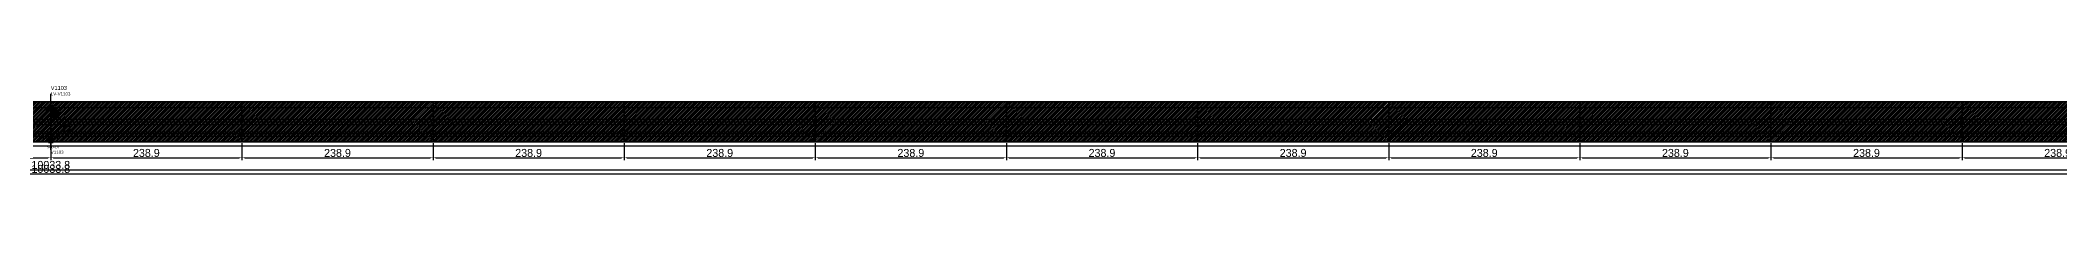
# Model space of a CAD drawing. Header units: metres. Extents: x 12791 to 22847, y 13116 to 13229.
# Drawn here: x 17799 to 20323, y 13116 to 13229 of the extents above; entities that cross this region are included whole.
import ezdxf

# ---------------------------------------------------------------- set-up
doc = ezdxf.new("R2010")
doc.units = ezdxf.units.M
for name, color, linetype in [('barrote', 251, 'CONTINUOUS'), ('CONCRETO', 251, 'CONTINUOUS'), ('COTA', 241, 'CONTINUOUS'), ('cotas', 241, 'CONTINUOUS'), ('Demarcação 1', 251, 'CONTINUOUS'), ('Hachura', 251, 'CONTINUOUS'), ('Laje_Perimetro', 7, 'CONTINUOUS'), ('NOMENCLATURA', 7, 'CONTINUOUS'), ('Painéis', 200, 'CONTINUOUS'), ('PONTALETE', 7, 'CONTINUOUS'), ('presilha', 1, 'CONTINUOUS'), ('Reaproveitamento', 251, 'CONTINUOUS'), ('SARR_3.5x7', 81, 'CONTINUOUS'), ('SCO-___-LAJ', 2, 'CONTINUOUS'), ('TENSOR', 3, 'CONTINUOUS'), ('texto', 7, 'CONTINUOUS')]:
    doc.layers.add(name, color=color, linetype=linetype)
doc.styles.add('STR_STANDARD', font='arial.ttf')
doc.dimstyles.new('EZ DXF', dxfattribs={"dimtxt": 10, "dimasz": 3.5, "dimexe": 3, "dimexo": 1.5, "dimgap": 1, "dimtad": 1, "dimdec": 1, "dimdsep": 46, "dimcen": 2.5, "dimazin": 3, "dimtfac": 1, "dimtmove": 0, "dimatfit": 3})

msp = doc.modelspace()

# ---------------------------------------------------------------- hatches: boundary and pattern name
at = {"layer": 'Hachura'}
h = msp.add_hatch(color=3, dxfattribs=at)
h.dxf.hatch_style = 1
h.paths.add_polyline_path([(17573.5914, 13158.9905), (17812.4914, 13158.9905), (17812.4914, 13208.9905), (17573.5914, 13208.9905)])
h = msp.add_hatch(dxfattribs=at)
h.set_pattern_fill('ANSI31', scale=0.5)
h.paths.add_polyline_path([(17573.5914, 13158.9905), (17812.4914, 13158.9905), (17812.4914, 13208.9905), (17573.5914, 13208.9905)])
h = msp.add_hatch(color=3, dxfattribs=at)
h.dxf.hatch_style = 1
h.paths.add_polyline_path([(17573.5914, 13158.9905), (17812.4914, 13158.9905), (17812.4914, 13208.9905), (17573.5914, 13208.9905)])
h = msp.add_hatch(dxfattribs=at)
h.set_pattern_fill('ANSI31', scale=0.5)
h.paths.add_polyline_path([(17573.5914, 13158.9905), (17812.4914, 13158.9905), (17812.4914, 13208.9905), (17573.5914, 13208.9905)])
h = msp.add_hatch(color=3, dxfattribs=at)
h.dxf.hatch_style = 1
h.paths.add_polyline_path([(17812.4914, 13158.9905), (18051.3914, 13158.9905), (18051.3914, 13208.9905), (17812.4914, 13208.9905)])
h = msp.add_hatch(dxfattribs=at)
h.set_pattern_fill('ANSI31', scale=0.5)
h.paths.add_polyline_path([(17812.4914, 13158.9905), (18051.3914, 13158.9905), (18051.3914, 13208.9905), (17812.4914, 13208.9905)])
h = msp.add_hatch(color=3, dxfattribs=at)
h.dxf.hatch_style = 1
h.paths.add_polyline_path([(17812.4914, 13158.9905), (18051.3914, 13158.9905), (18051.3914, 13208.9905), (17812.4914, 13208.9905)])
h = msp.add_hatch(dxfattribs=at)
h.set_pattern_fill('ANSI31', scale=0.5)
h.paths.add_polyline_path([(17812.4914, 13158.9905), (18051.3914, 13158.9905), (18051.3914, 13208.9905), (17812.4914, 13208.9905)])
h = msp.add_hatch(color=3, dxfattribs=at)
h.dxf.hatch_style = 1
h.paths.add_polyline_path([(18051.3914, 13158.9905), (18290.2914, 13158.9905), (18290.2914, 13208.9905), (18051.3914, 13208.9905)])
h = msp.add_hatch(dxfattribs=at)
h.set_pattern_fill('ANSI31', scale=0.5)
h.paths.add_polyline_path([(18051.3914, 13158.9905), (18290.2914, 13158.9905), (18290.2914, 13208.9905), (18051.3914, 13208.9905)])
h = msp.add_hatch(color=3, dxfattribs=at)
h.dxf.hatch_style = 1
h.paths.add_polyline_path([(18051.3914, 13158.9905), (18290.2914, 13158.9905), (18290.2914, 13208.9905), (18051.3914, 13208.9905)])
h = msp.add_hatch(dxfattribs=at)
h.set_pattern_fill('ANSI31', scale=0.5)
h.paths.add_polyline_path([(18051.3914, 13158.9905), (18290.2914, 13158.9905), (18290.2914, 13208.9905), (18051.3914, 13208.9905)])
h = msp.add_hatch(color=3, dxfattribs=at)
h.dxf.hatch_style = 1
h.paths.add_polyline_path([(18290.2914, 13158.9905), (18529.1914, 13158.9905), (18529.1914, 13208.9905), (18290.2914, 13208.9905)])
h = msp.add_hatch(dxfattribs=at)
h.set_pattern_fill('ANSI31', scale=0.5)
h.paths.add_polyline_path([(18290.2914, 13158.9905), (18529.1914, 13158.9905), (18529.1914, 13208.9905), (18290.2914, 13208.9905)])
h = msp.add_hatch(color=3, dxfattribs=at)
h.dxf.hatch_style = 1
h.paths.add_polyline_path([(18290.2914, 13158.9905), (18529.1914, 13158.9905), (18529.1914, 13208.9905), (18290.2914, 13208.9905)])
h = msp.add_hatch(dxfattribs=at)
h.set_pattern_fill('ANSI31', scale=0.5)
h.paths.add_polyline_path([(18290.2914, 13158.9905), (18529.1914, 13158.9905), (18529.1914, 13208.9905), (18290.2914, 13208.9905)])
h = msp.add_hatch(color=3, dxfattribs=at)
h.dxf.hatch_style = 1
h.paths.add_polyline_path([(18529.1914, 13158.9905), (18768.0914, 13158.9905), (18768.0914, 13208.9905), (18529.1914, 13208.9905)])
h = msp.add_hatch(dxfattribs=at)
h.set_pattern_fill('ANSI31', scale=0.5)
h.paths.add_polyline_path([(18529.1914, 13158.9905), (18768.0914, 13158.9905), (18768.0914, 13208.9905), (18529.1914, 13208.9905)])
h = msp.add_hatch(color=3, dxfattribs=at)
h.dxf.hatch_style = 1
h.paths.add_polyline_path([(18529.1914, 13158.9905), (18768.0914, 13158.9905), (18768.0914, 13208.9905), (18529.1914, 13208.9905)])
h = msp.add_hatch(dxfattribs=at)
h.set_pattern_fill('ANSI31', scale=0.5)
h.paths.add_polyline_path([(18529.1914, 13158.9905), (18768.0914, 13158.9905), (18768.0914, 13208.9905), (18529.1914, 13208.9905)])
h = msp.add_hatch(color=3, dxfattribs=at)
h.dxf.hatch_style = 1
h.paths.add_polyline_path([(18768.0914, 13158.9905), (19006.9914, 13158.9905), (19006.9914, 13208.9905), (18768.0914, 13208.9905)])
h = msp.add_hatch(dxfattribs=at)
h.set_pattern_fill('ANSI31', scale=0.5)
h.paths.add_polyline_path([(18768.0914, 13158.9905), (19006.9914, 13158.9905), (19006.9914, 13208.9905), (18768.0914, 13208.9905)])
h = msp.add_hatch(color=3, dxfattribs=at)
h.dxf.hatch_style = 1
h.paths.add_polyline_path([(18768.0914, 13158.9905), (19006.9914, 13158.9905), (19006.9914, 13208.9905), (18768.0914, 13208.9905)])
h = msp.add_hatch(dxfattribs=at)
h.set_pattern_fill('ANSI31', scale=0.5)
h.paths.add_polyline_path([(18768.0914, 13158.9905), (19006.9914, 13158.9905), (19006.9914, 13208.9905), (18768.0914, 13208.9905)])
h = msp.add_hatch(color=3, dxfattribs=at)
h.dxf.hatch_style = 1
h.paths.add_polyline_path([(19006.9914, 13158.9905), (19245.8914, 13158.9905), (19245.8914, 13208.9905), (19006.9914, 13208.9905)])
h = msp.add_hatch(dxfattribs=at)
h.set_pattern_fill('ANSI31', scale=0.5)
h.paths.add_polyline_path([(19006.9914, 13158.9905), (19245.8914, 13158.9905), (19245.8914, 13208.9905), (19006.9914, 13208.9905)])
h = msp.add_hatch(color=3, dxfattribs=at)
h.dxf.hatch_style = 1
h.paths.add_polyline_path([(19006.9914, 13158.9905), (19245.8914, 13158.9905), (19245.8914, 13208.9905), (19006.9914, 13208.9905)])
h = msp.add_hatch(dxfattribs=at)
h.set_pattern_fill('ANSI31', scale=0.5)
h.paths.add_polyline_path([(19006.9914, 13158.9905), (19245.8914, 13158.9905), (19245.8914, 13208.9905), (19006.9914, 13208.9905)])
h = msp.add_hatch(color=3, dxfattribs=at)
h.dxf.hatch_style = 1
h.paths.add_polyline_path([(19245.8914, 13158.9905), (19484.7914, 13158.9905), (19484.7914, 13208.9905), (19245.8914, 13208.9905)])
h = msp.add_hatch(dxfattribs=at)
h.set_pattern_fill('ANSI31', scale=0.5)
h.paths.add_polyline_path([(19245.8914, 13158.9905), (19484.7914, 13158.9905), (19484.7914, 13208.9905), (19245.8914, 13208.9905)])
h = msp.add_hatch(color=3, dxfattribs=at)
h.dxf.hatch_style = 1
h.paths.add_polyline_path([(19245.8914, 13158.9905), (19484.7914, 13158.9905), (19484.7914, 13208.9905), (19245.8914, 13208.9905)])
h = msp.add_hatch(dxfattribs=at)
h.set_pattern_fill('ANSI31', scale=0.5)
h.paths.add_polyline_path([(19245.8914, 13158.9905), (19484.7914, 13158.9905), (19484.7914, 13208.9905), (19245.8914, 13208.9905)])
h = msp.add_hatch(color=3, dxfattribs=at)
h.dxf.hatch_style = 1
h.paths.add_polyline_path([(19484.7914, 13158.9905), (19723.6914, 13158.9905), (19723.6914, 13208.9905), (19484.7914, 13208.9905)])
h = msp.add_hatch(dxfattribs=at)
h.set_pattern_fill('ANSI31', scale=0.5)
h.paths.add_polyline_path([(19484.7914, 13158.9905), (19723.6914, 13158.9905), (19723.6914, 13208.9905), (19484.7914, 13208.9905)])
h = msp.add_hatch(color=3, dxfattribs=at)
h.dxf.hatch_style = 1
h.paths.add_polyline_path([(19484.7914, 13158.9905), (19723.6914, 13158.9905), (19723.6914, 13208.9905), (19484.7914, 13208.9905)])
h = msp.add_hatch(dxfattribs=at)
h.set_pattern_fill('ANSI31', scale=0.5)
h.paths.add_polyline_path([(19484.7914, 13158.9905), (19723.6914, 13158.9905), (19723.6914, 13208.9905), (19484.7914, 13208.9905)])
h = msp.add_hatch(color=3, dxfattribs=at)
h.dxf.hatch_style = 1
h.paths.add_polyline_path([(19723.6914, 13158.9905), (19962.5914, 13158.9905), (19962.5914, 13208.9905), (19723.6914, 13208.9905)])
h = msp.add_hatch(dxfattribs=at)
h.set_pattern_fill('ANSI31', scale=0.5)
h.paths.add_polyline_path([(19723.6914, 13158.9905), (19962.5914, 13158.9905), (19962.5914, 13208.9905), (19723.6914, 13208.9905)])
h = msp.add_hatch(color=3, dxfattribs=at)
h.dxf.hatch_style = 1
h.paths.add_polyline_path([(19723.6914, 13158.9905), (19962.5914, 13158.9905), (19962.5914, 13208.9905), (19723.6914, 13208.9905)])
h = msp.add_hatch(dxfattribs=at)
h.set_pattern_fill('ANSI31', scale=0.5)
h.paths.add_polyline_path([(19723.6914, 13158.9905), (19962.5914, 13158.9905), (19962.5914, 13208.9905), (19723.6914, 13208.9905)])
h = msp.add_hatch(color=3, dxfattribs=at)
h.dxf.hatch_style = 1
h.paths.add_polyline_path([(19962.5914, 13158.9905), (20201.4914, 13158.9905), (20201.4914, 13208.9905), (19962.5914, 13208.9905)])
h = msp.add_hatch(dxfattribs=at)
h.set_pattern_fill('ANSI31', scale=0.5)
h.paths.add_polyline_path([(19962.5914, 13158.9905), (20201.4914, 13158.9905), (20201.4914, 13208.9905), (19962.5914, 13208.9905)])
h = msp.add_hatch(color=3, dxfattribs=at)
h.dxf.hatch_style = 1
h.paths.add_polyline_path([(19962.5914, 13158.9905), (20201.4914, 13158.9905), (20201.4914, 13208.9905), (19962.5914, 13208.9905)])
h = msp.add_hatch(dxfattribs=at)
h.set_pattern_fill('ANSI31', scale=0.5)
h.paths.add_polyline_path([(19962.5914, 13158.9905), (20201.4914, 13158.9905), (20201.4914, 13208.9905), (19962.5914, 13208.9905)])
h = msp.add_hatch(color=3, dxfattribs=at)
h.dxf.hatch_style = 1
h.paths.add_polyline_path([(20201.4914, 13158.9905), (20440.3914, 13158.9905), (20440.3914, 13208.9905), (20201.4914, 13208.9905)])
h = msp.add_hatch(dxfattribs=at)
h.set_pattern_fill('ANSI31', scale=0.5)
h.paths.add_polyline_path([(20201.4914, 13158.9905), (20440.3914, 13158.9905), (20440.3914, 13208.9905), (20201.4914, 13208.9905)])
h = msp.add_hatch(color=3, dxfattribs=at)
h.dxf.hatch_style = 1
h.paths.add_polyline_path([(20201.4914, 13158.9905), (20440.3914, 13158.9905), (20440.3914, 13208.9905), (20201.4914, 13208.9905)])
h = msp.add_hatch(dxfattribs=at)
h.set_pattern_fill('ANSI31', scale=0.5)
h.paths.add_polyline_path([(20201.4914, 13158.9905), (20440.3914, 13158.9905), (20440.3914, 13208.9905), (20201.4914, 13208.9905)])
at = {"layer": 'Reaproveitamento'}
h = msp.add_hatch(dxfattribs=at)
h.set_pattern_fill('SOLID')
h.paths.add_polyline_path([(17812.4914, 13188.9905), (17822.4914, 13188.9905), (17822.4914, 13198.9905), (17812.4914, 13198.9905)])
h = msp.add_hatch(dxfattribs=at)
h.set_pattern_fill('SOLID')
h.paths.add_polyline_path([(17812.4914, 13188.9905), (17822.4914, 13188.9905), (17822.4914, 13198.9905), (17812.4914, 13198.9905)])

# ---------------------------------------------------------------- linework, layer by layer
at = {"layer": 'barrote'}
msp.add_line((12800.5914, 13171.4905), (22824.3914, 13171.4905), dxfattribs=at)
msp.add_line((12800.5914, 13171.4905), (22824.3914, 13171.4905), dxfattribs=at)
at = {"layer": 'CONCRETO'}
msp.add_solid([(17809.4914, 13160.9905), (17815.4914, 13160.9905), (17809.4914, 13156.9905), (17815.4914, 13156.9905)], dxfattribs=at)
msp.add_solid([(17809.4914, 13160.9905), (17815.4914, 13160.9905), (17809.4914, 13156.9905), (17815.4914, 13156.9905)], dxfattribs=at)
at = {"layer": 'Demarcação 1'}
msp.add_line((12795.5914, 13183.9905), (22829.3914, 13183.9905), dxfattribs=at)
msp.add_line((12795.5914, 13183.9905), (22829.3914, 13183.9905), dxfattribs=at)
at = {"layer": 'Laje_Perimetro'}
msp.add_lwpolyline([(12790.5914, 13153.9905), (22834.3914, 13153.9905), (22834.3914, 13168.9905), (12790.5914, 13168.9905)], close=True, dxfattribs=at)
msp.add_lwpolyline([(12790.5914, 13153.9905), (22834.3914, 13153.9905), (22834.3914, 13168.9905), (12790.5914, 13168.9905)], close=True, dxfattribs=at)
at = {"layer": 'Painéis'}
for points in [[(12795.5914, 13208.9905), (22829.3914, 13208.9905)], [(12795.5914, 13208.9905), (22829.3914, 13208.9905)], [(17573.5914, 13158.9905), (17812.4914, 13158.9905), (17812.4914, 13208.9905), (17573.5914, 13208.9905)], [(17573.5914, 13158.9905), (17812.4914, 13158.9905), (17812.4914, 13208.9905), (17573.5914, 13208.9905)], [(17812.4914, 13158.9905), (17812.4914, 13208.9905)], [(17812.4914, 13158.9905), (18051.3914, 13158.9905), (18051.3914, 13208.9905), (17812.4914, 13208.9905)], [(17812.4914, 13158.9905), (17812.4914, 13208.9905)], [(17812.4914, 13158.9905), (18051.3914, 13158.9905), (18051.3914, 13208.9905), (17812.4914, 13208.9905)], [(18051.3914, 13158.9905), (18051.3914, 13208.9905)], [(18051.3914, 13158.9905), (18290.2914, 13158.9905), (18290.2914, 13208.9905), (18051.3914, 13208.9905)], [(18051.3914, 13158.9905), (18051.3914, 13208.9905)], [(18051.3914, 13158.9905), (18290.2914, 13158.9905), (18290.2914, 13208.9905), (18051.3914, 13208.9905)], [(18290.2914, 13158.9905), (18290.2914, 13208.9905)], [(18290.2914, 13158.9905), (18529.1914, 13158.9905), (18529.1914, 13208.9905), (18290.2914, 13208.9905)], [(18290.2914, 13158.9905), (18290.2914, 13208.9905)], [(18290.2914, 13158.9905), (18529.1914, 13158.9905), (18529.1914, 13208.9905), (18290.2914, 13208.9905)], [(18529.1914, 13158.9905), (18529.1914, 13208.9905)], [(18529.1914, 13158.9905), (18768.0914, 13158.9905), (18768.0914, 13208.9905), (18529.1914, 13208.9905)], [(18529.1914, 13158.9905), (18529.1914, 13208.9905)], [(18529.1914, 13158.9905), (18768.0914, 13158.9905), (18768.0914, 13208.9905), (18529.1914, 13208.9905)], [(18768.0914, 13158.9905), (18768.0914, 13208.9905)], [(18768.0914, 13158.9905), (19006.9914, 13158.9905), (19006.9914, 13208.9905), (18768.0914, 13208.9905)], [(18768.0914, 13158.9905), (18768.0914, 13208.9905)], [(18768.0914, 13158.9905), (19006.9914, 13158.9905), (19006.9914, 13208.9905), (18768.0914, 13208.9905)], [(19006.9914, 13158.9905), (19006.9914, 13208.9905)], [(19006.9914, 13158.9905), (19245.8914, 13158.9905), (19245.8914, 13208.9905), (19006.9914, 13208.9905)], [(19006.9914, 13158.9905), (19006.9914, 13208.9905)], [(19006.9914, 13158.9905), (19245.8914, 13158.9905), (19245.8914, 13208.9905), (19006.9914, 13208.9905)], [(19245.8914, 13158.9905), (19245.8914, 13208.9905)], [(19245.8914, 13158.9905), (19484.7914, 13158.9905), (19484.7914, 13208.9905), (19245.8914, 13208.9905)], [(19245.8914, 13158.9905), (19245.8914, 13208.9905)], [(19245.8914, 13158.9905), (19484.7914, 13158.9905), (19484.7914, 13208.9905), (19245.8914, 13208.9905)], [(19484.7914, 13158.9905), (19484.7914, 13208.9905)], [(19484.7914, 13158.9905), (19723.6914, 13158.9905), (19723.6914, 13208.9905), (19484.7914, 13208.9905)], [(19484.7914, 13158.9905), (19484.7914, 13208.9905)], [(19484.7914, 13158.9905), (19723.6914, 13158.9905), (19723.6914, 13208.9905), (19484.7914, 13208.9905)], [(19723.6914, 13158.9905), (19723.6914, 13208.9905)], [(19723.6914, 13158.9905), (19962.5914, 13158.9905), (19962.5914, 13208.9905), (19723.6914, 13208.9905)], [(19723.6914, 13158.9905), (19723.6914, 13208.9905)], [(19723.6914, 13158.9905), (19962.5914, 13158.9905), (19962.5914, 13208.9905), (19723.6914, 13208.9905)], [(19962.5914, 13158.9905), (19962.5914, 13208.9905)], [(19962.5914, 13158.9905), (20201.4914, 13158.9905), (20201.4914, 13208.9905), (19962.5914, 13208.9905)], [(19962.5914, 13158.9905), (19962.5914, 13208.9905)], [(19962.5914, 13158.9905), (20201.4914, 13158.9905), (20201.4914, 13208.9905), (19962.5914, 13208.9905)], [(20201.4914, 13158.9905), (20201.4914, 13208.9905)], [(20201.4914, 13158.9905), (20440.3914, 13158.9905), (20440.3914, 13208.9905), (20201.4914, 13208.9905)], [(20201.4914, 13158.9905), (20201.4914, 13208.9905)], [(20201.4914, 13158.9905), (20440.3914, 13158.9905), (20440.3914, 13208.9905), (20201.4914, 13208.9905)], [(12795.5914, 13158.9905), (22829.3914, 13158.9905)], [(12795.5914, 13158.9905), (22829.3914, 13158.9905)]]:
    msp.add_lwpolyline(points, close=True, dxfattribs=at)
msp.add_arc((17812.4914, 13196.4905), 6, 0, 180, dxfattribs=at)
msp.add_arc((17812.4914, 13196.4905), 6, 0, 180, dxfattribs=at)
at = {"layer": 'PONTALETE'}
msp.add_line((17812.4914, 13148.9905), (17812.4914, 13218.9905), dxfattribs=at)
msp.add_line((17812.4914, 13148.9905), (17812.4914, 13218.9905), dxfattribs=at)
at = {"layer": 'presilha'}
for centre, radius in [((17812.4914, 13200.9905), 3), ((17812.4914, 13200.9905), 3), ((17832.4914, 13175.6572), 4), ((17832.4914, 13175.6572), 4)]:
    msp.add_circle(centre, radius, dxfattribs=at)
at = {"layer": 'SARR_3.5x7'}
for p, q in [((17573.5914, 13201.9905), (17812.4914, 13201.9905)), ((17573.5914, 13201.9905), (17812.4914, 13201.9905)), ((17812.4914, 13201.9905), (18051.3914, 13201.9905)), ((17812.4914, 13201.9905), (18051.3914, 13201.9905)), ((18051.3914, 13201.9905), (18290.2914, 13201.9905)), ((18051.3914, 13201.9905), (18290.2914, 13201.9905)), ((18290.2914, 13201.9905), (18529.1914, 13201.9905)), ((18290.2914, 13201.9905), (18529.1914, 13201.9905)), ((18529.1914, 13201.9905), (18768.0914, 13201.9905)), ((18529.1914, 13201.9905), (18768.0914, 13201.9905)), ((18768.0914, 13201.9905), (19006.9914, 13201.9905)), ((18768.0914, 13201.9905), (19006.9914, 13201.9905)), ((19006.9914, 13201.9905), (19245.8914, 13201.9905)), ((19006.9914, 13201.9905), (19245.8914, 13201.9905)), ((19245.8914, 13201.9905), (19484.7914, 13201.9905)), ((19245.8914, 13201.9905), (19484.7914, 13201.9905)), ((19484.7914, 13201.9905), (19723.6914, 13201.9905)), ((19484.7914, 13201.9905), (19723.6914, 13201.9905)), ((19723.6914, 13201.9905), (19962.5914, 13201.9905)), ((19723.6914, 13201.9905), (19962.5914, 13201.9905)), ((19962.5914, 13201.9905), (20201.4914, 13201.9905)), ((19962.5914, 13201.9905), (20201.4914, 13201.9905)), ((20201.4914, 13201.9905), (20440.3914, 13201.9905)), ((20201.4914, 13201.9905), (20440.3914, 13201.9905)), ((17573.5914, 13187.4905), (17812.4914, 13187.4905)), ((17573.5914, 13187.4905), (17812.4914, 13187.4905)), ((17573.5914, 13180.4905), (17812.4914, 13180.4905)), ((17573.5914, 13180.4905), (17812.4914, 13180.4905)), ((17812.4914, 13187.4905), (18051.3914, 13187.4905)), ((17812.4914, 13187.4905), (18051.3914, 13187.4905)), ((17812.4914, 13180.4905), (18051.3914, 13180.4905)), ((17812.4914, 13180.4905), (18051.3914, 13180.4905)), ((18051.3914, 13187.4905), (18290.2914, 13187.4905)), ((18051.3914, 13187.4905), (18290.2914, 13187.4905)), ((18051.3914, 13180.4905), (18290.2914, 13180.4905)), ((18051.3914, 13180.4905), (18290.2914, 13180.4905)), ((18290.2914, 13187.4905), (18529.1914, 13187.4905)), ((18290.2914, 13187.4905), (18529.1914, 13187.4905)), ((18290.2914, 13180.4905), (18529.1914, 13180.4905)), ((18290.2914, 13180.4905), (18529.1914, 13180.4905)), ((18529.1914, 13187.4905), (18768.0914, 13187.4905)), ((18529.1914, 13187.4905), (18768.0914, 13187.4905)), ((18529.1914, 13180.4905), (18768.0914, 13180.4905)), ((18529.1914, 13180.4905), (18768.0914, 13180.4905)), ((18768.0914, 13187.4905), (19006.9914, 13187.4905)), ((18768.0914, 13187.4905), (19006.9914, 13187.4905)), ((18768.0914, 13180.4905), (19006.9914, 13180.4905)), ((18768.0914, 13180.4905), (19006.9914, 13180.4905)), ((19006.9914, 13187.4905), (19245.8914, 13187.4905)), ((19006.9914, 13187.4905), (19245.8914, 13187.4905)), ((19006.9914, 13180.4905), (19245.8914, 13180.4905)), ((19006.9914, 13180.4905), (19245.8914, 13180.4905)), ((19245.8914, 13187.4905), (19484.7914, 13187.4905)), ((19245.8914, 13187.4905), (19484.7914, 13187.4905)), ((19245.8914, 13180.4905), (19484.7914, 13180.4905)), ((19245.8914, 13180.4905), (19484.7914, 13180.4905)), ((19484.7914, 13187.4905), (19723.6914, 13187.4905)), ((19484.7914, 13187.4905), (19723.6914, 13187.4905)), ((19484.7914, 13180.4905), (19723.6914, 13180.4905)), ((19484.7914, 13180.4905), (19723.6914, 13180.4905)), ((19723.6914, 13187.4905), (19962.5914, 13187.4905)), ((19723.6914, 13187.4905), (19962.5914, 13187.4905)), ((19723.6914, 13180.4905), (19962.5914, 13180.4905)), ((19723.6914, 13180.4905), (19962.5914, 13180.4905)), ((19962.5914, 13187.4905), (20201.4914, 13187.4905)), ((19962.5914, 13187.4905), (20201.4914, 13187.4905)), ((19962.5914, 13180.4905), (20201.4914, 13180.4905)), ((19962.5914, 13180.4905), (20201.4914, 13180.4905)), ((20201.4914, 13187.4905), (20440.3914, 13187.4905)), ((20201.4914, 13187.4905), (20440.3914, 13187.4905)), ((20201.4914, 13180.4905), (20440.3914, 13180.4905)), ((20201.4914, 13180.4905), (20440.3914, 13180.4905)), ((17573.5914, 13165.9905), (17812.4914, 13165.9905)), ((17573.5914, 13165.9905), (17812.4914, 13165.9905)), ((17812.4914, 13165.9905), (18051.3914, 13165.9905)), ((17812.4914, 13165.9905), (18051.3914, 13165.9905)), ((18051.3914, 13165.9905), (18290.2914, 13165.9905)), ((18051.3914, 13165.9905), (18290.2914, 13165.9905)), ((18290.2914, 13165.9905), (18529.1914, 13165.9905)), ((18290.2914, 13165.9905), (18529.1914, 13165.9905)), ((18529.1914, 13165.9905), (18768.0914, 13165.9905)), ((18529.1914, 13165.9905), (18768.0914, 13165.9905)), ((18768.0914, 13165.9905), (19006.9914, 13165.9905)), ((18768.0914, 13165.9905), (19006.9914, 13165.9905)), ((19006.9914, 13165.9905), (19245.8914, 13165.9905)), ((19006.9914, 13165.9905), (19245.8914, 13165.9905)), ((19245.8914, 13165.9905), (19484.7914, 13165.9905)), ((19245.8914, 13165.9905), (19484.7914, 13165.9905)), ((19484.7914, 13165.9905), (19723.6914, 13165.9905)), ((19484.7914, 13165.9905), (19723.6914, 13165.9905)), ((19723.6914, 13165.9905), (19962.5914, 13165.9905)), ((19723.6914, 13165.9905), (19962.5914, 13165.9905)), ((19962.5914, 13165.9905), (20201.4914, 13165.9905)), ((19962.5914, 13165.9905), (20201.4914, 13165.9905)), ((20201.4914, 13165.9905), (20440.3914, 13165.9905)), ((20201.4914, 13165.9905), (20440.3914, 13165.9905))]:
    msp.add_line(p, q, dxfattribs=at)
at = {"layer": 'TENSOR'}
msp.add_line((17802.4914, 13163.9905), (17822.4914, 13163.9905), dxfattribs=at)
msp.add_line((17802.4914, 13163.9905), (17822.4914, 13163.9905), dxfattribs=at)

# ---------------------------------------------------------------- texts
at = {"layer": 'NOMENCLATURA', "style": 'STR_STANDARD'}
msp.add_text('V1103', height=5, dxfattribs=at).set_placement((17812.4914, 13223.9905))
msp.add_text('V1103', height=5, dxfattribs=at).set_placement((17812.4914, 13223.9905))
at = {"layer": 'NOMENCLATURA', "insert": (17812.4914, 13220.9905), "char_height": 4, "attachment_point": 1}
msp.add_mtext('LV-V1103', dxfattribs=at)
msp.add_mtext('LV-V1103', dxfattribs=at)
at = {"layer": 'SCO-___-LAJ'}
msp.add_text('SCO-LV', height=3, dxfattribs=at).set_placement((17807.4914, 13150.9905))
msp.add_text('SCO-LV', height=3, dxfattribs=at).set_placement((17807.4914, 13150.9905))
at = {"layer": 'texto'}
msp.add_text('V1103', height=4, dxfattribs=at).set_placement((17812.4914, 13143.9905))
msp.add_text('V1103', height=4, dxfattribs=at).set_placement((17812.4914, 13143.9905))

# ---------------------------------------------------------------- dimensions: what is measured, and where the dimension line sits
at = {"layer": 'COTA', "color": 1}
for base, p1, p2 in [((12795.5914, 13118.9905), (12795.5914, 13158.9905), (22829.3914, 13158.9905)), ((12795.5914, 13118.9905), (12795.5914, 13158.9905), (22829.3914, 13158.9905)), ((17573.5914, 13138.9905), (17573.5914, 13158.9905), (17812.4914, 13158.9905)), ((17573.5914, 13138.9905), (17573.5914, 13158.9905), (17812.4914, 13158.9905)), ((17812.4914, 13138.9905), (17812.4914, 13158.9905), (18051.3914, 13158.9905)), ((17812.4914, 13138.9905), (17812.4914, 13158.9905), (18051.3914, 13158.9905)), ((18051.3914, 13138.9905), (18051.3914, 13158.9905), (18290.2914, 13158.9905)), ((18051.3914, 13138.9905), (18051.3914, 13158.9905), (18290.2914, 13158.9905)), ((18290.2914, 13138.9905), (18290.2914, 13158.9905), (18529.1914, 13158.9905)), ((18290.2914, 13138.9905), (18290.2914, 13158.9905), (18529.1914, 13158.9905)), ((18529.1914, 13138.9905), (18529.1914, 13158.9905), (18768.0914, 13158.9905)), ((18529.1914, 13138.9905), (18529.1914, 13158.9905), (18768.0914, 13158.9905)), ((18768.0914, 13138.9905), (18768.0914, 13158.9905), (19006.9914, 13158.9905)), ((18768.0914, 13138.9905), (18768.0914, 13158.9905), (19006.9914, 13158.9905)), ((19006.9914, 13138.9905), (19006.9914, 13158.9905), (19245.8914, 13158.9905)), ((19006.9914, 13138.9905), (19006.9914, 13158.9905), (19245.8914, 13158.9905)), ((19245.8914, 13138.9905), (19245.8914, 13158.9905), (19484.7914, 13158.9905)), ((19245.8914, 13138.9905), (19245.8914, 13158.9905), (19484.7914, 13158.9905)), ((19484.7914, 13138.9905), (19484.7914, 13158.9905), (19723.6914, 13158.9905)), ((19484.7914, 13138.9905), (19484.7914, 13158.9905), (19723.6914, 13158.9905)), ((19723.6914, 13138.9905), (19723.6914, 13158.9905), (19962.5914, 13158.9905)), ((19723.6914, 13138.9905), (19723.6914, 13158.9905), (19962.5914, 13158.9905)), ((19962.5914, 13138.9905), (19962.5914, 13158.9905), (20201.4914, 13158.9905)), ((19962.5914, 13138.9905), (19962.5914, 13158.9905), (20201.4914, 13158.9905)), ((20201.4914, 13138.9905), (20201.4914, 13158.9905), (20440.3914, 13158.9905)), ((20201.4914, 13138.9905), (20201.4914, 13158.9905), (20440.3914, 13158.9905))]:
    msp.add_linear_dim(base=base, p1=p1, p2=p2, dimstyle='EZ DXF', dxfattribs=at).render()
at = {"layer": 'cotas'}
msp.add_linear_dim(base=(12795.5914, 13123.9905), p1=(12795.5914, 13138.9905), p2=(22829.3914, 13138.9905), dimstyle='EZ DXF', dxfattribs=at).render()
msp.add_linear_dim(base=(12795.5914, 13123.9905), p1=(12795.5914, 13138.9905), p2=(22829.3914, 13138.9905), dimstyle='EZ DXF', dxfattribs=at).render()

doc.saveas('drawing.dxf')
